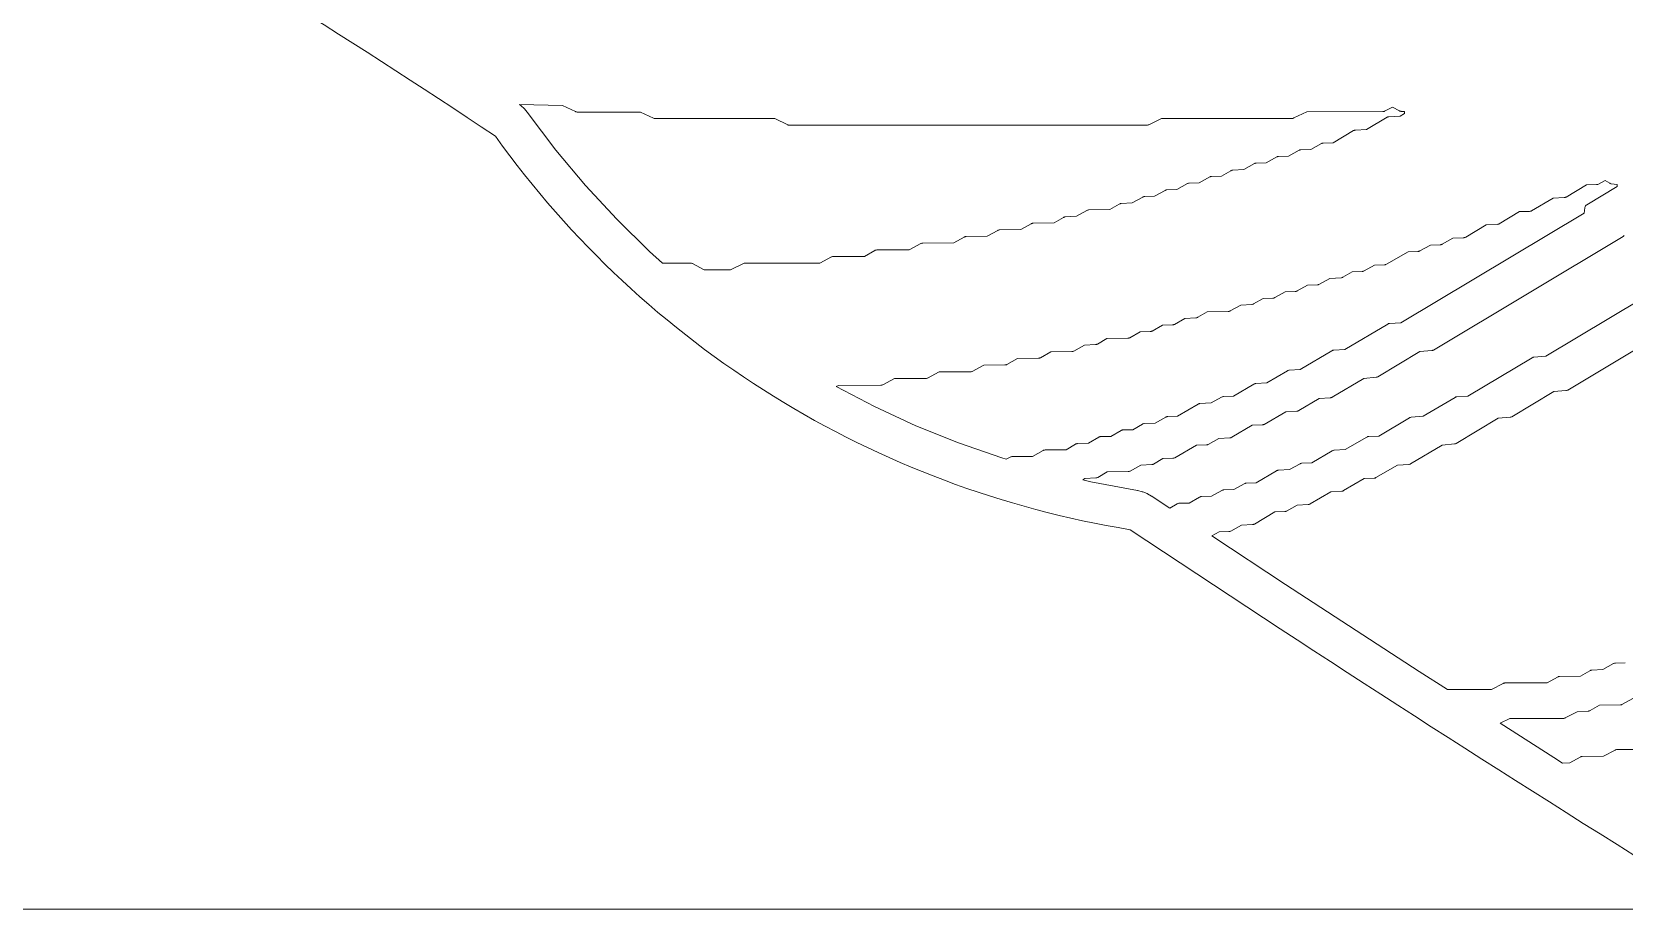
# Model space of a CAD drawing. Header units: inches. Extents: x 36 to 80.1, y 17.3 to 55.9.
# Drawn here: x 49.76 to 59.54, y 17.31 to 22.7 of the extents above; entities that cross this region are included whole.
import ezdxf

# ---------------------------------------------------------------- set-up
doc = ezdxf.new("R2010")
doc.units = ezdxf.units.IN
doc.layers.add('01_ORIGINAL_CAD', color=7, linetype='CONTINUOUS', lineweight=20)
doc.layers.add('03_ADDED_AREAS_SAME_COMPOSITION', color=7, linetype='CONTINUOUS', lineweight=15)

msp = doc.modelspace()

# ---------------------------------------------------------------- linework, layer by layer
at = {"layer": '01_ORIGINAL_CAD'}
msp.add_line((71.4416, 17.3122), (36.2477, 17.3122), dxfattribs=at)
for centre, radius, start, end in [((27.3488, -15.6541), 45.3906, 56.18317, 60.40695), ((57.468, 25.5434), 5.9789, 215.66578, 260.76223), ((129.1585, 128.6999), 131.0408, 236.329902, 238.047924)]:
    msp.add_arc(centre, radius, start, end, dxfattribs=at)
at = {"layer": '03_ADDED_AREAS_SAME_COMPOSITION'}
for points in [[(52.7583, 22.2523), (53.0223, 22.2473), (53.1022, 22.2088), (53.1057, 22.2074), (53.1094, 22.2066), (53.1131, 22.2063), (53.5028, 22.2065), (53.5825, 22.1681), (53.586, 22.1667), (53.5897, 22.1659), (53.5934, 22.1656), (54.326, 22.1659), (54.4058, 22.1275), (54.4093, 22.1261), (54.4129, 22.1253), (54.4166, 22.125), (56.6116, 22.126), (56.6154, 22.1263), (56.619, 22.1271), (56.6225, 22.1285), (56.702, 22.167), (57.5032, 22.1673), (57.5069, 22.1676), (57.5106, 22.1685), (57.5141, 22.1698), (57.5936, 22.2083), (58.0595, 22.209), (58.0624, 22.2091), (58.0653, 22.2097), (58.0681, 22.2105), (58.0707, 22.2117), (58.1199, 22.2366), (58.162, 22.2134), (58.1647, 22.2122), (58.1674, 22.2112), (58.1702, 22.2106), (58.1731, 22.2104), (58.194, 22.2095), (58.194, 22.1981), (58.1656, 22.1811), (58.0977, 22.1775), (58.0947, 22.1772), (58.0918, 22.1765), (58.089, 22.1754), (58.0863, 22.174), (57.9602, 22.0992), (57.8922, 22.0955), (57.8892, 22.0952), (57.8863, 22.0945), (57.8835, 22.0934), (57.8808, 22.0921), (57.7549, 22.0173), (57.6941, 22.0157), (57.6911, 22.0155), (57.6881, 22.0148), (57.6852, 22.0138), (57.6825, 22.0125), (57.6182, 21.9763), (57.557, 21.9747), (57.554, 21.9745), (57.5511, 21.9738), (57.5482, 21.9728), (57.5455, 21.9715), (57.4811, 21.9353), (57.42, 21.9337), (57.417, 21.9334), (57.414, 21.9328), (57.4111, 21.9318), (57.4084, 21.9305), (57.3441, 21.8943), (57.2829, 21.8927), (57.2799, 21.8924), (57.2769, 21.8918), (57.2741, 21.8908), (57.2714, 21.8895), (57.2067, 21.8532), (57.1385, 21.8495), (57.1355, 21.8492), (57.1326, 21.8485), (57.1298, 21.8475), (57.1271, 21.8461), (57.0697, 21.8123), (57.0088, 21.8107), (57.0058, 21.8104), (57.0028, 21.8098), (57, 21.8088), (56.9972, 21.8075), (56.9329, 21.7713), (56.8718, 21.7697), (56.8688, 21.7694), (56.8658, 21.7688), (56.8629, 21.7678), (56.8602, 21.7665), (56.7959, 21.7303), (56.7347, 21.7287), (56.7317, 21.7284), (56.7287, 21.7278), (56.7259, 21.7268), (56.7231, 21.7255), (56.6588, 21.6893), (56.5977, 21.6877), (56.5946, 21.6874), (56.5917, 21.6868), (56.5888, 21.6858), (56.5861, 21.6845), (56.5215, 21.6481), (56.4532, 21.6445), (56.4502, 21.6441), (56.4473, 21.6435), (56.4445, 21.6424), (56.4419, 21.6411), (56.3846, 21.6074), (56.2553, 21.6056), (56.2522, 21.6054), (56.2491, 21.6048), (56.2462, 21.6038), (56.2434, 21.6024), (56.1788, 21.5661), (56.1105, 21.5624), (56.1075, 21.5621), (56.1046, 21.5614), (56.1018, 21.5604), (56.0992, 21.559), (56.0419, 21.5253), (55.9126, 21.5236), (55.9095, 21.5233), (55.9064, 21.5227), (55.9035, 21.5217), (55.9007, 21.5204), (55.8365, 21.4843), (55.7069, 21.4825), (55.7038, 21.4823), (55.7008, 21.4817), (55.6978, 21.4807), (55.695, 21.4793), (55.6309, 21.4433), (55.5013, 21.4415), (55.4982, 21.4413), (55.4951, 21.4407), (55.4922, 21.4397), (55.4894, 21.4383), (55.4253, 21.4023), (55.2346, 21.4018), (55.2316, 21.4016), (55.2287, 21.401), (55.2258, 21.4001), (55.2231, 21.3989), (55.1514, 21.3612), (54.9529, 21.3594), (54.9498, 21.3591), (54.9467, 21.3585), (54.9437, 21.3575), (54.9409, 21.3562), (54.8769, 21.3201), (54.6862, 21.3196), (54.6832, 21.3194), (54.6802, 21.3189), (54.6773, 21.318), (54.6746, 21.3168), (54.603, 21.2791), (54.1452, 21.2789), (54.1415, 21.2786), (54.1378, 21.2778), (54.1343, 21.2764), (54.0548, 21.2379), (53.8933, 21.2378), (53.8215, 21.2754), (53.8187, 21.2767), (53.8159, 21.2776), (53.8129, 21.2781), (53.8099, 21.2783), (53.6379, 21.2785), (53.557, 21.3503), (53.3556, 21.5476), (53.1637, 21.7552), (52.9815, 21.9728), (52.8059, 22.2051), (52.8051, 22.2062), (52.7888, 22.2253), (52.7868, 22.2274), (52.7685, 22.2445), (52.7663, 22.2464)], [(54.7027, 20.5208), (54.7181, 20.5282), (54.9782, 20.5288), (54.9812, 20.529), (54.9842, 20.5295), (54.987, 20.5304), (54.9898, 20.5317), (55.0614, 20.5693), (55.2525, 20.5699), (55.2555, 20.5701), (55.2584, 20.5706), (55.2613, 20.5715), (55.264, 20.5727), (55.3356, 20.6104), (55.5267, 20.6109), (55.5297, 20.6111), (55.5327, 20.6117), (55.5355, 20.6126), (55.5383, 20.6138), (55.61, 20.6515), (55.7399, 20.6533), (55.743, 20.6535), (55.7461, 20.6542), (55.749, 20.6551), (55.7519, 20.6565), (55.816, 20.6926), (55.9456, 20.6943), (55.9487, 20.6946), (55.9517, 20.6952), (55.9547, 20.6962), (55.9575, 20.6975), (56.0217, 20.7336), (56.1512, 20.7354), (56.1543, 20.7356), (56.1574, 20.7362), (56.1603, 20.7372), (56.1631, 20.7386), (56.2278, 20.7749), (56.296, 20.7786), (56.299, 20.7789), (56.3019, 20.7796), (56.3047, 20.7806), (56.3074, 20.782), (56.3646, 20.8157), (56.4939, 20.8174), (56.497, 20.8177), (56.5001, 20.8183), (56.503, 20.8193), (56.5058, 20.8206), (56.5702, 20.8568), (56.6313, 20.8584), (56.6343, 20.8587), (56.6373, 20.8593), (56.6402, 20.8603), (56.6429, 20.8616), (56.7072, 20.8978), (56.7684, 20.8994), (56.7714, 20.8997), (56.7744, 20.9003), (56.7772, 20.9013), (56.78, 20.9026), (56.8446, 20.939), (56.9128, 20.9426), (56.9158, 20.943), (56.9187, 20.9436), (56.9215, 20.9447), (56.9242, 20.946), (56.9814, 20.9797), (57.1107, 20.9815), (57.1138, 20.9817), (57.1169, 20.9823), (57.1199, 20.9833), (57.1227, 20.9847), (57.1873, 21.021), (57.2555, 21.0247), (57.2585, 21.025), (57.2614, 21.0257), (57.2642, 21.0267), (57.2669, 21.0281), (57.3243, 21.0619), (57.3852, 21.0635), (57.3882, 21.0638), (57.3912, 21.0644), (57.394, 21.0654), (57.3968, 21.0667), (57.4611, 21.1029), (57.5222, 21.1045), (57.5253, 21.1048), (57.5282, 21.1054), (57.5311, 21.1064), (57.5338, 21.1077), (57.5981, 21.1439), (57.6593, 21.1455), (57.6623, 21.1458), (57.6653, 21.1464), (57.6681, 21.1474), (57.6709, 21.1487), (57.7355, 21.1851), (57.8037, 21.1887), (57.8067, 21.189), (57.8096, 21.1897), (57.8124, 21.1908), (57.8151, 21.1921), (57.8725, 21.2259), (57.9334, 21.2275), (57.9364, 21.2278), (57.9394, 21.2284), (57.9423, 21.2294), (57.945, 21.2307), (58.0093, 21.2669), (58.0705, 21.2685), (58.0736, 21.2688), (58.0766, 21.2695), (58.0795, 21.2705), (58.0823, 21.2719), (58.215, 21.3489), (58.276, 21.3505), (58.279, 21.3508), (58.282, 21.3514), (58.2848, 21.3524), (58.2876, 21.3537), (58.3519, 21.3899), (58.413, 21.3915), (58.416, 21.3918), (58.419, 21.3924), (58.4219, 21.3934), (58.4246, 21.3947), (58.4892, 21.4311), (58.5575, 21.4347), (58.5605, 21.435), (58.5634, 21.4357), (58.5662, 21.4368), (58.5689, 21.4382), (58.6951, 21.5131), (58.763, 21.5167), (58.766, 21.517), (58.7689, 21.5177), (58.7717, 21.5188), (58.7744, 21.5202), (58.9003, 21.5949), (58.9611, 21.5965), (58.9642, 21.5968), (58.9673, 21.5974), (58.9702, 21.5985), (58.973, 21.5999), (59.106, 21.677), (59.174, 21.6807), (59.177, 21.681), (59.18, 21.6817), (59.1828, 21.6827), (59.1855, 21.6841), (59.3113, 21.7588), (59.3721, 21.7605), (59.3751, 21.7607), (59.378, 21.7613), (59.3809, 21.7623), (59.3835, 21.7636), (59.4246, 21.7862), (59.4534, 21.769), (59.4565, 21.7675), (59.4598, 21.7663), (59.4632, 21.7657), (59.4987, 21.7615), (59.4987, 21.7482), (59.3119, 21.6359), (59.3093, 21.6341), (59.307, 21.6319), (59.3049, 21.6295), (59.3031, 21.6269), (59.3017, 21.6241), (59.3007, 21.6211), (59.3001, 21.618), (59.2954, 21.5856), (58.1697, 20.9118), (58.1018, 20.9082), (58.0988, 20.9078), (58.0959, 20.9071), (58.093, 20.9061), (58.0904, 20.9047), (57.8273, 20.7479), (57.7594, 20.7442), (57.7564, 20.7439), (57.7534, 20.7432), (57.7506, 20.7421), (57.7479, 20.7408), (57.5533, 20.6249), (57.4854, 20.6213), (57.4824, 20.6209), (57.4795, 20.6202), (57.4767, 20.6192), (57.474, 20.6178), (57.3478, 20.5429), (57.2799, 20.5393), (57.2769, 20.5389), (57.274, 20.5382), (57.2711, 20.5372), (57.2685, 20.5358), (57.1426, 20.4611), (57.0818, 20.4595), (57.0788, 20.4592), (57.0758, 20.4586), (57.0729, 20.4576), (57.0702, 20.4563), (57.0056, 20.4199), (56.9373, 20.4163), (56.9343, 20.416), (56.9314, 20.4153), (56.9286, 20.4142), (56.9259, 20.4128), (56.8, 20.3381), (56.7392, 20.3365), (56.7362, 20.3362), (56.7332, 20.3356), (56.7303, 20.3346), (56.7276, 20.3333), (56.663, 20.2969), (56.5948, 20.2933), (56.5918, 20.293), (56.5889, 20.2923), (56.5861, 20.2912), (56.5834, 20.2899), (56.526, 20.2561), (56.4651, 20.2545), (56.4621, 20.2542), (56.4591, 20.2536), (56.4562, 20.2526), (56.4535, 20.2513), (56.3892, 20.2151), (56.328, 20.2135), (56.325, 20.2132), (56.3221, 20.2126), (56.3192, 20.2116), (56.3165, 20.2103), (56.2518, 20.1739), (56.1836, 20.1703), (56.1806, 20.1699), (56.1777, 20.1693), (56.1749, 20.1682), (56.1722, 20.1669), (56.115, 20.1332), (55.9857, 20.1314), (55.9826, 20.1312), (55.9795, 20.1306), (55.9766, 20.1296), (55.9738, 20.1282), (55.9097, 20.0922), (55.7876, 20.0917), (55.7846, 20.0915), (55.7816, 20.091), (55.7788, 20.0901), (55.776, 20.0888), (55.7482, 20.0742), (55.7201, 20.0824), (55.4538, 20.1749), (55.193, 20.2802), (54.938, 20.3978)]]:
    msp.add_lwpolyline(points, close=True, dxfattribs=at)
for points in [[(59.8455, 21.1764), (59.0617, 20.7072), (58.9875, 20.7009), (58.9838, 20.7003), (58.9802, 20.6991), (58.9768, 20.6974), (58.5827, 20.4616), (58.5148, 20.4579), (58.5118, 20.4576), (58.5089, 20.4569), (58.5061, 20.4558), (58.5034, 20.4545), (58.3084, 20.3384), (58.2342, 20.332), (58.2304, 20.3314), (58.2268, 20.3303), (58.2235, 20.3286), (58.0351, 20.2158), (57.9743, 20.2142), (57.9712, 20.2139), (57.9681, 20.2133), (57.9652, 20.2122), (57.9624, 20.2108), (57.8294, 20.1337), (57.7614, 20.13), (57.7584, 20.1297), (57.7554, 20.129), (57.7526, 20.1279), (57.7499, 20.1266), (57.6241, 20.0519), (57.5633, 20.0502), (57.5602, 20.05), (57.5573, 20.0493), (57.5544, 20.0484), (57.5517, 20.047), (57.487, 20.0107), (57.4188, 20.007), (57.4158, 20.0067), (57.4129, 20.006), (57.41, 20.005), (57.4074, 20.0036), (57.2815, 19.9289), (57.2207, 19.9272), (57.2177, 19.927), (57.2147, 19.9263), (57.2118, 19.9254), (57.2091, 19.924), (57.1448, 19.8879), (57.0836, 19.8862), (57.0806, 19.886), (57.0776, 19.8853), (57.0748, 19.8844), (57.072, 19.883), (57.0077, 19.8469), (56.9466, 19.8452), (56.9435, 19.845), (56.9406, 19.8443), (56.9377, 19.8433), (56.935, 19.842), (56.8707, 19.8058), (56.8095, 19.8042), (56.8065, 19.804), (56.8035, 19.8033), (56.8007, 19.8023), (56.7979, 19.801), (56.7515, 19.7749), (56.6432, 19.8464), (56.6431, 19.8465), (56.6416, 19.8475), (56.6401, 19.8484), (56.6152, 19.8623), (56.6123, 19.8637), (56.5858, 19.8743), (56.5827, 19.8753), (56.5551, 19.8824), (56.5535, 19.8828), (56.2674, 19.9366), (56.2174, 19.9487), (56.2304, 19.956), (56.2987, 19.9596), (56.3016, 19.96), (56.3045, 19.9607), (56.3073, 19.9617), (56.31, 19.963), (56.3673, 19.9967), (56.4966, 19.9985), (56.4997, 19.9987), (56.5027, 19.9993), (56.5057, 20.0003), (56.5085, 20.0017), (56.5731, 20.038), (56.6414, 20.0417), (56.6443, 20.042), (56.6472, 20.0427), (56.65, 20.0437), (56.6527, 20.0451), (56.7101, 20.0789), (56.771, 20.0805), (56.7741, 20.0808), (56.7772, 20.0814), (56.7801, 20.0825), (56.7829, 20.0839), (56.9156, 20.1609), (56.9765, 20.1625), (56.9795, 20.1628), (56.9825, 20.1634), (56.9854, 20.1644), (56.9881, 20.1657), (57.0527, 20.202), (57.121, 20.2057), (57.124, 20.206), (57.1269, 20.2067), (57.1297, 20.2078), (57.1324, 20.2091), (57.2583, 20.2839), (57.3191, 20.2855), (57.3222, 20.2858), (57.3252, 20.2864), (57.3282, 20.2875), (57.331, 20.2888), (57.4639, 20.366), (57.532, 20.3696), (57.535, 20.37), (57.5379, 20.3707), (57.5408, 20.3717), (57.5434, 20.3731), (57.6696, 20.448), (57.7375, 20.4516), (57.7405, 20.452), (57.7435, 20.4527), (57.7463, 20.4537), (57.749, 20.4551), (57.944, 20.5712), (58.0182, 20.5775), (58.0219, 20.5781), (58.0255, 20.5793), (58.0289, 20.581), (58.2864, 20.7351), (58.3606, 20.7415), (58.3644, 20.7421), (58.368, 20.7432), (58.3713, 20.7449), (59.5352, 21.4415), (59.5379, 21.4434), (59.5404, 21.4457), (59.5425, 21.4483)], [(59.549, 18.8243), (59.4878, 18.8227), (59.4848, 18.8224), (59.4818, 18.8218), (59.479, 18.8208), (59.4762, 18.8195), (59.4116, 18.7831), (59.3434, 18.7795), (59.3404, 18.7792), (59.3375, 18.7785), (59.3347, 18.7774), (59.332, 18.7761), (59.2748, 18.7424), (59.1455, 18.7406), (59.1423, 18.7404), (59.1393, 18.7398), (59.1363, 18.7388), (59.1335, 18.7374), (59.0695, 18.7014), (58.8102, 18.7009), (58.8072, 18.7007), (58.8043, 18.7001), (58.8014, 18.6992), (58.7986, 18.698), (58.7271, 18.6603), (58.4573, 18.6602), (58.2841, 18.771), (57.462, 19.3054), (57.0103, 19.6039), (57.0543, 19.6286), (57.1154, 19.6302), (57.1184, 19.6305), (57.1214, 19.6311), (57.1243, 19.6321), (57.127, 19.6334), (57.1916, 19.6698), (57.2599, 19.6734), (57.2629, 19.6738), (57.2658, 19.6745), (57.2686, 19.6755), (57.2713, 19.6769), (57.3972, 19.7516), (57.458, 19.7532), (57.461, 19.7535), (57.464, 19.7541), (57.4669, 19.7551), (57.4696, 19.7564), (57.5342, 19.7928), (57.6025, 19.7964), (57.6054, 19.7968), (57.6084, 19.7975), (57.6112, 19.7985), (57.6139, 19.7999), (57.74, 19.8748), (57.808, 19.8784), (57.811, 19.8787), (57.8139, 19.8794), (57.8167, 19.8805), (57.8194, 19.8819), (57.9452, 19.9566), (58.0061, 19.9582), (58.0092, 19.9585), (58.0122, 19.9592), (58.0152, 19.9602), (58.018, 19.9616), (58.1509, 20.0387), (58.219, 20.0424), (58.222, 20.0427), (58.2249, 20.0434), (58.2278, 20.0445), (58.2305, 20.0459), (58.4254, 20.1619), (58.4997, 20.1683), (58.5034, 20.1689), (58.507, 20.17), (58.5104, 20.1717), (58.7679, 20.3259), (58.8421, 20.3322), (58.8458, 20.3328), (58.8494, 20.334), (58.8528, 20.3357), (59.1103, 20.4898), (59.1845, 20.4962), (59.1883, 20.4968), (59.1919, 20.4979), (59.1953, 20.4996), (60.1367, 21.0631)], [(59.6193, 18.2922), (59.4974, 18.2917), (59.4944, 18.2915), (59.4915, 18.291), (59.4886, 18.2901), (59.4859, 18.2888), (59.4142, 18.2511), (59.2842, 18.2493), (59.2811, 18.2491), (59.2781, 18.2485), (59.2751, 18.2475), (59.2723, 18.2461), (59.2081, 18.2101), (59.1632, 18.2094), (59.1101, 18.2428), (58.7803, 18.4537), (58.8403, 18.4827), (59.169, 18.4833), (59.172, 18.4835), (59.175, 18.4841), (59.1778, 18.485), (59.1806, 18.4862), (59.2528, 18.5242), (59.3214, 18.5278), (59.3243, 18.5282), (59.3273, 18.5289), (59.3301, 18.5299), (59.3327, 18.5313), (59.39, 18.565), (59.5193, 18.5667), (59.5224, 18.5669), (59.5255, 18.5675), (59.5284, 18.5685), (59.5312, 18.5699), (59.5958, 18.6062)]]:
    msp.add_lwpolyline(points, dxfattribs=at)

doc.saveas('drawing.dxf')
